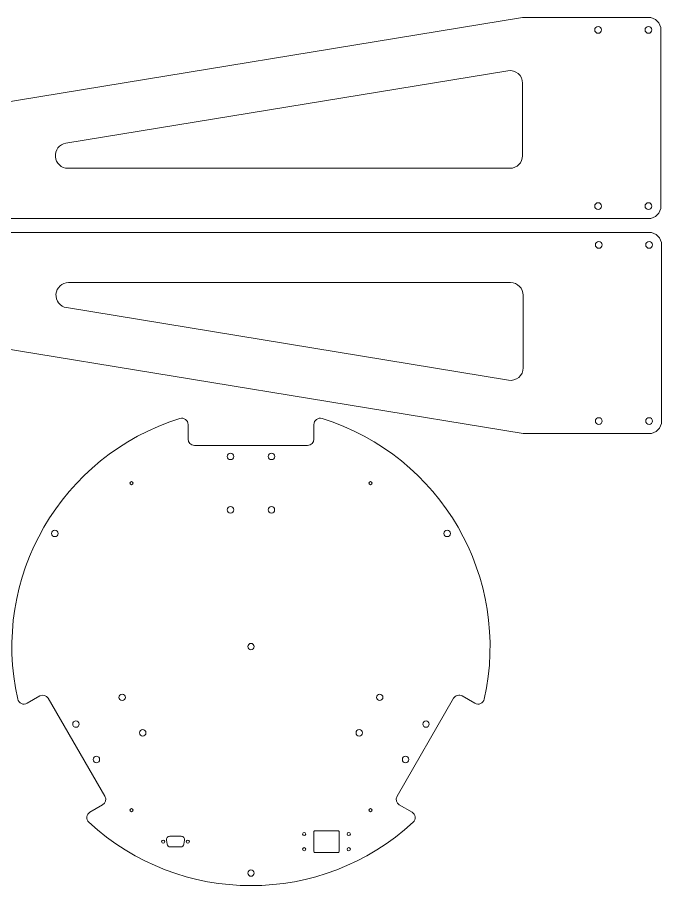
# Model space of a CAD drawing. Header units: inches. Extents: x 0 to 46.9, y 0.7 to 46.
# Drawn here: x 21.34 to 46.94, y 0.65 to 35.17 of the extents above; entities that cross this region are included whole.
import ezdxf

# ---------------------------------------------------------------- set-up
doc = ezdxf.new("R2010")
doc.units = ezdxf.units.IN
doc.header["$MEASUREMENT"] = 0

msp = doc.modelspace()

# ---------------------------------------------------------------- linework, layer by layer
at = {"color": 7, "linetype": 'Continuous', "lineweight": 15}
for p, q in [((16.073, 31.006), (41.411, 35.166)), ((46.411, 35.166), (41.411, 35.166)), ((46.911, 34.666), (46.911, 27.666)), ((40.83, 33.044), (23.263, 30.159)), ((41.411, 29.666), (41.411, 32.55)), ((23.344, 29.166), (40.911, 29.166)), ((46.411, 27.166), (0.285, 27.166)), ((46.437, 26.62), (0.311, 26.62)), ((46.937, 19.12), (46.937, 26.12)), ((23.37, 24.62), (40.937, 24.62)), ((41.437, 24.12), (41.437, 21.235)), ((40.856, 20.742), (23.289, 23.627)), ((16.099, 22.78), (41.437, 18.62)), ((28.12, 18.983), (28.12, 18.401)), ((33.12, 18.983), (33.12, 18.401)), ((46.437, 18.62), (41.437, 18.62)), ((28.37, 18.151), (32.87, 18.151)), ((21.721, 7.9), (22.225, 8.191)), ((24.816, 4.202), (22.566, 8.099)), ((38.673, 8.099), (36.423, 4.202)), ((39.518, 7.9), (39.014, 8.191)), ((24.221, 3.57), (24.725, 3.861)), ((37.018, 3.57), (36.514, 3.861)), ((33.117, 2.797), (33.117, 2.005)), ((34.091, 2.828), (33.148, 2.828)), ((34.122, 2.005), (34.122, 2.797)), ((27.26, 2.455), (27.287, 2.3)), ((27.847, 2.613), (27.393, 2.613)), ((27.952, 2.3), (27.98, 2.455)), ((27.42, 2.189), (27.819, 2.189)), ((33.148, 1.973), (34.091, 1.973))]:
    msp.add_line(p, q, dxfattribs=at)
for centre, radius in [((44.411, 34.666), 0.133), ((46.411, 34.666), 0.133), ((44.411, 27.666), 0.133), ((46.411, 27.666), 0.133), ((44.437, 26.12), 0.133), ((46.437, 26.12), 0.133), ((44.437, 19.12), 0.133), ((46.437, 19.12), 0.133), ((29.807, 17.713), 0.129), ((31.432, 17.713), 0.129), ((25.87, 16.651), 0.0625), ((35.37, 16.651), 0.0625), ((29.807, 15.588), 0.128), ((31.432, 15.588), 0.128), ((22.825, 14.651), 0.128), ((38.414, 14.651), 0.128), ((30.62, 10.151), 0.129), ((25.504, 8.136), 0.129), ((35.735, 8.136), 0.128), ((23.664, 7.073), 0.128), ((37.575, 7.073), 0.128), ((26.317, 6.728), 0.129), ((34.922, 6.728), 0.129), ((24.477, 5.666), 0.129), ((36.763, 5.666), 0.129), ((25.87, 3.651), 0.0625), ((35.37, 3.651), 0.0625), ((32.735, 2.703), 0.0625), ((34.505, 2.703), 0.0625), ((27.128, 2.401), 0.0625), ((28.112, 2.401), 0.0625), ((32.735, 2.098), 0.0625), ((34.505, 2.098), 0.0625), ((30.62, 1.151), 0.128)]:
    msp.add_circle(centre, radius, dxfattribs=at)
for centre, radius, start, end in [((46.411, 34.666), 0.5, 0, 90), ((40.911, 32.55), 0.5, 0, 99.3243), ((23.344, 29.666), 0.5, 99.3243, 270), ((40.911, 29.666), 0.5, 270, 0), ((46.411, 27.666), 0.5, 270, 0), ((46.437, 26.12), 0.5, 0, 90), ((23.37, 24.12), 0.5, 90, 260.6757), ((40.937, 24.12), 0.5, 0, 90), ((40.937, 21.235), 0.5, 260.6757, 0), ((30.62, 10.151), 9.5, 107.2953, 192.7047), ((27.87, 18.983), 0.25, 0, 107.2953), ((33.37, 18.983), 0.25, 72.7047, 180), ((30.62, 10.151), 9.5, 347.2953, 72.7047), ((46.437, 19.12), 0.5, 270, 0), ((28.37, 18.401), 0.25, 180, 270), ((32.87, 18.401), 0.25, 270, 0), ((21.596, 8.117), 0.25, 192.7047, 300), ((22.35, 7.974), 0.25, 30, 120), ((38.889, 7.974), 0.25, 60, 150), ((39.643, 8.117), 0.25, 240, 347.2953), ((24.6, 4.077), 0.25, 300, 30), ((36.639, 4.077), 0.25, 150, 240), ((24.346, 3.353), 0.25, 120, 227.2953), ((36.893, 3.353), 0.25, 312.7047, 60), ((30.62, 10.151), 9.5, 227.2953, 312.7047), ((33.148, 2.797), 0.0313, 90, 180), ((34.091, 2.797), 0.0313, 0, 90), ((27.393, 2.478), 0.135, 90, 190), ((27.847, 2.478), 0.135, 350, 90), ((27.42, 2.324), 0.135, 190, 270), ((27.819, 2.324), 0.135, 270, 350), ((33.148, 2.005), 0.0313, 180, 270), ((34.091, 2.005), 0.0313, 270, 0)]:
    msp.add_arc(centre, radius, start, end, dxfattribs=at)

doc.saveas('drawing.dxf')
